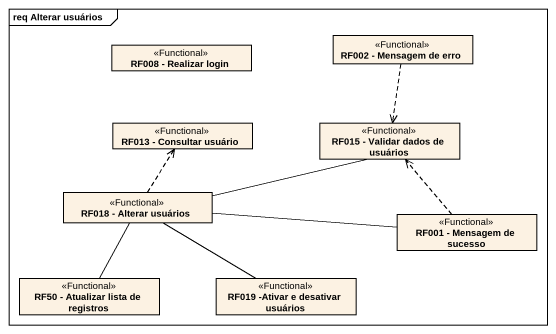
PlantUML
@startuml
mainframe req Alterar usuários
hide circle
hide empty members
class "RF008 - Realizar login" as RF008_Realizar_login <<Functional>>
class "RF002 - Mensagem de erro" as RF002_Mensagem_de_erro <<Functional>>
class "RF013 - Consultar usuário" as RF013_Consultar_usuário <<Functional>>
class "RF015 - Validar dados de usuários" as RF015_Validar_dados_de <<Functional>>
class "RF018 - Alterar usuários" as RF018_Alterar_usuários <<Functional>>
class "RF001 - Mensagem de sucesso" as RF001_Mensagem_de_sucesso <<Functional>>
class "RF50 - Atualizar lista de registros" as RF50_Atualizar_lista_de <<Functional>>
class "RF019 -Ativar e desativar usuários" as RF019_Ativar_e_desativar <<Functional>>
RF002_Mensagem_de_erro ..> RF015_Validar_dados_de
RF015_Validar_dados_de -left- RF018_Alterar_usuários
RF018_Alterar_usuários .up.> RF013_Consultar_usuário
RF018_Alterar_usuários -right- RF001_Mensagem_de_sucesso
RF018_Alterar_usuários -- RF50_Atualizar_lista_de
RF018_Alterar_usuários -right- RF019_Ativar_e_desativar
RF001_Mensagem_de_sucesso .up.> RF015_Validar_dados_de
@enduml
